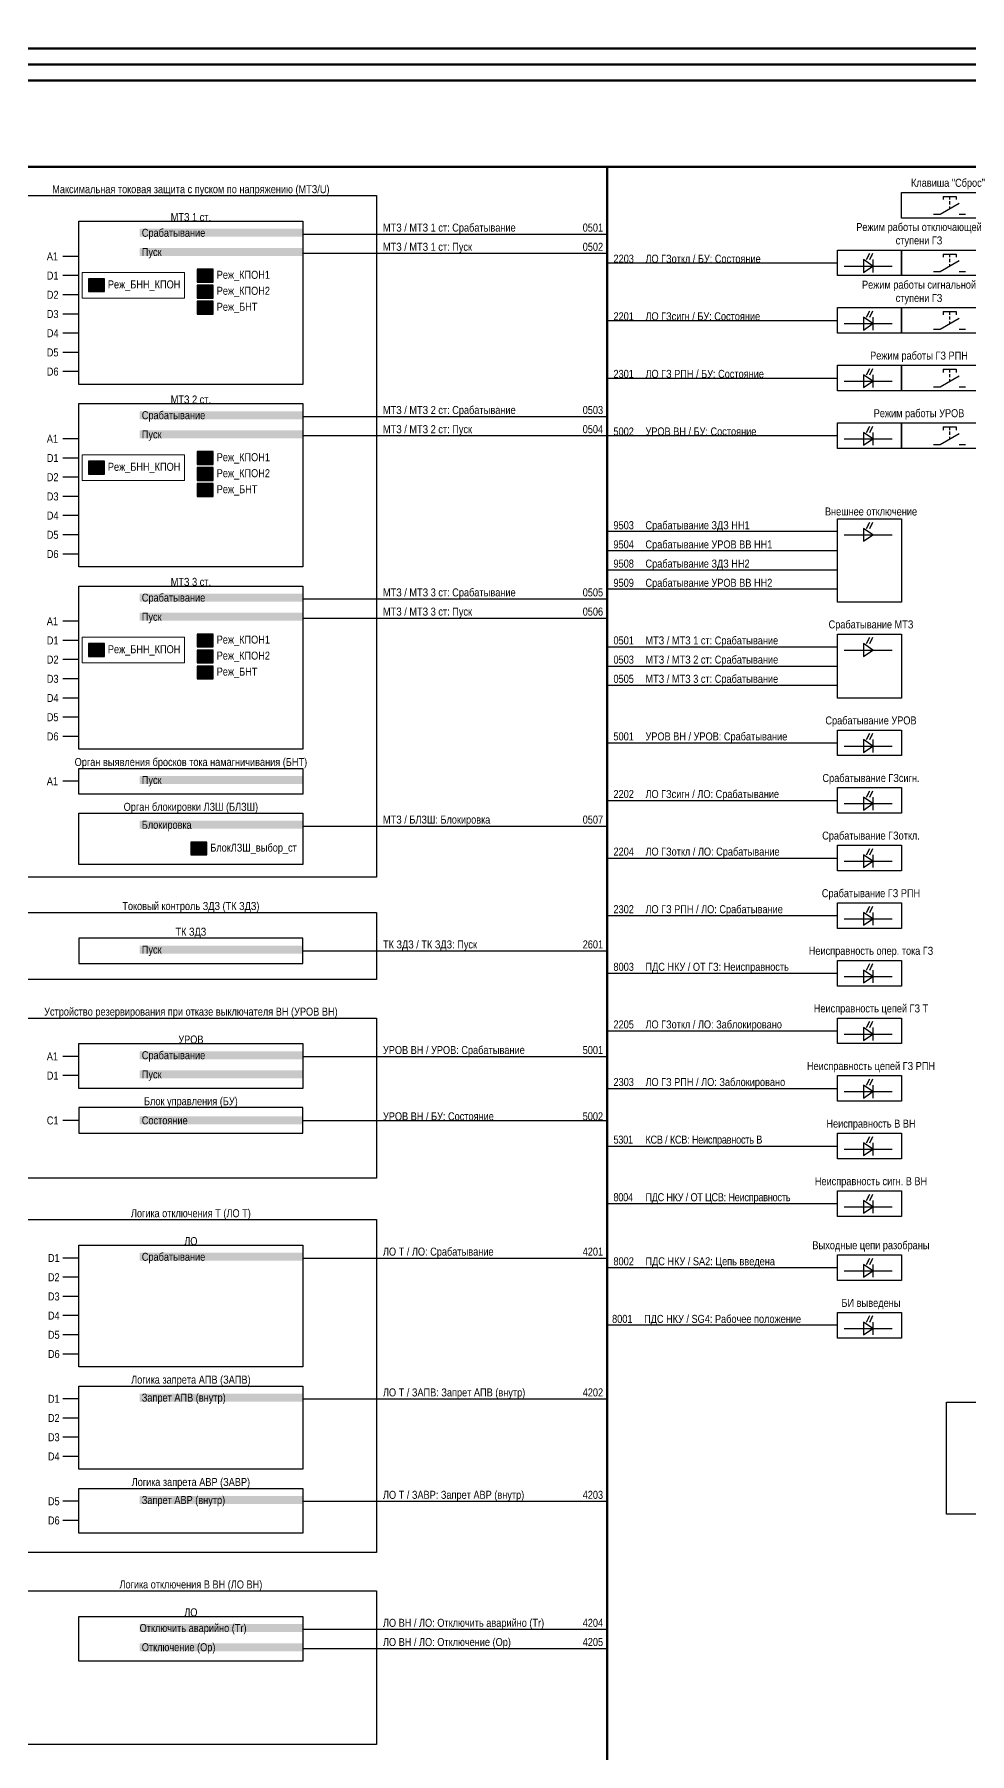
# Model space of a CAD drawing. Header units: millimetres. Extents: x 2179 to 12176, y -20554 to -12004.
# Drawn here: x 11289 to 11581, y -17471 to -16934 of the extents above; entities that cross this region are included whole.
import ezdxf
from ezdxf.enums import TextEntityAlignment as Align

# ---------------------------------------------------------------- set-up
doc = ezdxf.new("R2010")
doc.units = ezdxf.units.MM
doc.linetypes.add('HIDDEN2', pattern=[4.7625, 3.175, -1.5875])
for name, color, linetype, lineweight in [('GOOSE', 224, 'Continuous', 30), ('Внутренняя шина', 4, 'Continuous', 70), ('Линии связи', 75, 'Continuous', 30), ('Основная', 7, 'Continuous', 30), ('Основная сплошная', 7, 'Continuous', 30), ('Сигналы внутр.', 13, 'Continuous', 30), ('Тонкая', 7, 'Continuous', 13)]:
    doc.layers.add(name, color=color, linetype=linetype, lineweight=lineweight)
doc.layers.add('Рамка внешняя', color=8, linetype='Continuous', lineweight=40, plot=False)
doc.styles.add('2.5_Gost_RD', font='ARIALN.TTF', dxfattribs={"height": 2.5})
doc.styles.add('Narrow', font='ARIALN.TTF')
doc.styles.add('Табл дан', font='ARIALN.TTF')

# ---------------------------------------------------------------- blocks, each defined once
blk = doc.blocks.new('*U15')
blk.add_lwpolyline([(0, 0), (1189, 0), (1189, 841), (0, 841)], close=True)
at = {"lineweight": 50}
blk.add_lwpolyline([(20, 836), (1184, 836), (1184, 5), (20, 5)], close=True, dxfattribs=at)
at = {"style": '2.5_Gost_RD', "flags": 8}
blk.add_attdef('ФОРМАТ', text='', height=2.5, dxfattribs=at).set_placement((1134, 4), align=Align.TOP_LEFT)
blk = doc.blocks.new('SW.3')
at = {"true_color": 0xadddf7}
h = blk.add_hatch(color=141, dxfattribs=at)
h.dxf.hatch_style = 1
h.paths.add_polyline_path([(5, 2), (0, 2), (0, -2), (5, -2)])
blk.add_lwpolyline([(5, 2), (0, 2), (0, -2), (5, -2)], close=True)
for points in [[(2, 1), (1, 1)], [(1, 0), (2, 0)], [(3, 0), (2, 1)], [(4, 0), (3, 0)], [(2, -1), (1, -1)]]:
    blk.add_lwpolyline(points)
blk = doc.blocks.new('SW.2')
at = {"true_color": 0xadddf7}
h = blk.add_hatch(color=141, dxfattribs=at)
h.dxf.hatch_style = 1
h.paths.add_polyline_path([(5, 2), (0, 2), (0, -2), (5, -2)])
blk.add_lwpolyline([(5, 2), (0, 2), (0, -2), (5, -2)], close=True)
for points in [[(1, 0), (2, 0)], [(2, 0), (3, 1)], [(3, 0), (4, 0)]]:
    blk.add_lwpolyline(points)

msp = doc.modelspace()

# ---------------------------------------------------------------- linework, layer by layer
at = {"layer": 'Внутренняя шина'}
for points in [[(11208, -16975), (11662, -16975)], [(11468, -17604), (11468, -16975)]]:
    msp.add_lwpolyline(points, dxfattribs=at)
at = {"layer": 'Линии связи'}
for points in [[(11373, -16996), (11468, -16996)], [(11373, -17002), (11468, -17002)], [(11468, -17005), (11540, -17005)], [(11468, -17023), (11540, -17023)], [(11468, -17041), (11540, -17041)], [(11373, -17053), (11468, -17053)], [(11373, -17059), (11468, -17059)], [(11468, -17059), (11540, -17059)], [(11373, -17110), (11468, -17110)], [(11373, -17116), (11468, -17116)], [(11468, -17125), (11540, -17125)], [(11468, -17131), (11540, -17131)], [(11468, -17137), (11540, -17137)], [(11468, -17155), (11540, -17155)], [(11468, -17173), (11540, -17173)], [(11373, -17181), (11468, -17181)], [(11468, -17191), (11540, -17191)], [(11468, -17209), (11540, -17209)], [(11373, -17220), (11468, -17220)], [(11468, -17227), (11540, -17227)], [(11468, -17245), (11540, -17245)], [(11373, -17253), (11468, -17253)], [(11468, -17263), (11540, -17263)], [(11373, -17273), (11468, -17273)], [(11468, -17281), (11540, -17281)], [(11468, -17299), (11540, -17299)], [(11373, -17316), (11468, -17316)], [(11468, -17319), (11540, -17319)], [(11540, -17337), (11468, -17337)], [(11373, -17360), (11468, -17360)], [(11373, -17392), (11468, -17392)], [(11373, -17432), (11468, -17432)], [(11373, -17438), (11468, -17438)]]:
    msp.add_lwpolyline(points, dxfattribs=at)
at = {"layer": 'Линии связи', "ltscale": 0.5}
for points in [[(11540, -17089), (11468, -17089)], [(11540, -17095), (11468, -17095)], [(11540, -17101), (11468, -17101)], [(11540, -17107), (11468, -17107)]]:
    msp.add_lwpolyline(points, dxfattribs=at)
at = {"layer": 'Основная'}
for points in [[(11280, -16984), (11396, -16984), (11396, -17197), (11280, -17197)], [(11560, -16983), (11590, -16983), (11590, -16991), (11560, -16991)], [(11303, -16992), (11373, -16992), (11373, -17043), (11303, -17043)], [(11540, -17001), (11560, -17001), (11560, -17009), (11540, -17009)], [(11560, -17001), (11590, -17001), (11590, -17009), (11560, -17009)], [(11540, -17019), (11560, -17019), (11560, -17027), (11540, -17027)], [(11560, -17019), (11590, -17019), (11590, -17027), (11560, -17027)], [(11540, -17037), (11560, -17037), (11560, -17045), (11540, -17045)], [(11560, -17037), (11590, -17037), (11590, -17045), (11560, -17045)], [(11303, -17049), (11373, -17049), (11373, -17100), (11303, -17100)], [(11540, -17055), (11560, -17055), (11560, -17063), (11540, -17063)], [(11560, -17055), (11590, -17055), (11590, -17063), (11560, -17063)], [(11540, -17085), (11560, -17085), (11560, -17111), (11540, -17111)], [(11303, -17106), (11373, -17106), (11373, -17157), (11303, -17157)], [(11540, -17121), (11560, -17121), (11560, -17141), (11540, -17141)], [(11540, -17151), (11560, -17151), (11560, -17159), (11540, -17159)], [(11303, -17163), (11373, -17163), (11373, -17171), (11303, -17171)], [(11540, -17169), (11560, -17169), (11560, -17177), (11540, -17177)], [(11303, -17177), (11373, -17177), (11373, -17193), (11303, -17193)], [(11540, -17187), (11560, -17187), (11560, -17195), (11540, -17195)], [(11280, -17208), (11396, -17208), (11396, -17229), (11280, -17229)], [(11540, -17205), (11560, -17205), (11560, -17213), (11540, -17213)], [(11373, -17216), (11303, -17216), (11303, -17224), (11373, -17224)], [(11540, -17223), (11560, -17223), (11560, -17231), (11540, -17231)], [(11280, -17241), (11396, -17241), (11396, -17291), (11280, -17291)], [(11540, -17241), (11560, -17241), (11560, -17249), (11540, -17249)], [(11303, -17249), (11373, -17249), (11373, -17263), (11303, -17263)], [(11540, -17259), (11560, -17259), (11560, -17267), (11540, -17267)], [(11373, -17269), (11303, -17269), (11303, -17277), (11373, -17277)], [(11540, -17277), (11560, -17277), (11560, -17285), (11540, -17285)], [(11540, -17295), (11560, -17295), (11560, -17303), (11540, -17303)], [(11280, -17304), (11396, -17304), (11396, -17408), (11280, -17408)], [(11303, -17312), (11373, -17312), (11373, -17350), (11303, -17350)], [(11540, -17315), (11560, -17315), (11560, -17323), (11540, -17323)], [(11540, -17333), (11560, -17333), (11560, -17341), (11540, -17341)], [(11303, -17356), (11373, -17356), (11373, -17382), (11303, -17382)], [(11303, -17388), (11373, -17388), (11373, -17402), (11303, -17402)], [(11280, -17420), (11396, -17420), (11396, -17468), (11280, -17468)], [(11303, -17428), (11373, -17428), (11373, -17442), (11303, -17442)]]:
    msp.add_lwpolyline(points, close=True, dxfattribs=at)
for points in [[(11303, -17003), (11298, -17003)], [(11303, -17009), (11298, -17009)], [(11303, -17015), (11298, -17015)], [(11303, -17021), (11298, -17021)], [(11303, -17027), (11298, -17027)], [(11303, -17033), (11298, -17033)], [(11303, -17039), (11298, -17039)], [(11303, -17060), (11298, -17060)], [(11303, -17066), (11298, -17066)], [(11303, -17072), (11298, -17072)], [(11303, -17078), (11298, -17078)], [(11303, -17084), (11298, -17084)], [(11303, -17090), (11298, -17090)], [(11303, -17096), (11298, -17096)], [(11303, -17117), (11298, -17117)], [(11303, -17123), (11298, -17123)], [(11303, -17129), (11298, -17129)], [(11303, -17135), (11298, -17135)], [(11303, -17141), (11298, -17141)], [(11303, -17147), (11298, -17147)], [(11303, -17153), (11298, -17153)], [(11303, -17167), (11298, -17167)], [(11303, -17253), (11298, -17253)], [(11303, -17259), (11298, -17259)], [(11303, -17273), (11298, -17273)], [(11303, -17316), (11298, -17316)], [(11303, -17322), (11298, -17322)], [(11303, -17328), (11298, -17328)], [(11303, -17334), (11298, -17334)], [(11303, -17340), (11298, -17340)], [(11303, -17346), (11298, -17346)], [(11303, -17360), (11298, -17360)], [(11303, -17366), (11298, -17366)], [(11303, -17372), (11298, -17372)], [(11303, -17378), (11298, -17378)], [(11303, -17392), (11298, -17392)], [(11303, -17398), (11298, -17398)]]:
    msp.add_lwpolyline(points, dxfattribs=at)
at = {"layer": 'Основная сплошная', "color": 0}
for p, q in [((11572, -16989.75), (11578, -16986.32)), ((11573, -16984.25), (11575, -16984.25)), ((11575, -16984.25), (11577, -16984.25)), ((11570, -16989.75), (11572, -16989.75)), ((11578, -16989.75), (11580, -16989.75)), ((11573, -17002.25), (11575, -17002.25)), ((11575, -17002.25), (11577, -17002.25)), ((11570, -17007.75), (11572, -17007.75)), ((11572, -17007.75), (11578, -17004.32)), ((11578, -17007.75), (11580, -17007.75)), ((11572, -17025.75), (11578, -17022.32)), ((11573, -17020.25), (11575, -17020.25)), ((11575, -17020.25), (11577, -17020.25)), ((11570, -17025.75), (11572, -17025.75)), ((11578, -17025.75), (11580, -17025.75)), ((11572, -17043.75), (11578, -17040.32)), ((11573, -17038.25), (11575, -17038.25)), ((11575, -17038.25), (11577, -17038.25)), ((11570, -17043.75), (11572, -17043.75)), ((11578, -17043.75), (11580, -17043.75)), ((11573, -17056.25), (11575, -17056.25)), ((11575, -17056.25), (11577, -17056.25)), ((11570, -17061.75), (11572, -17061.75)), ((11572, -17061.75), (11578, -17058.32)), ((11578, -17061.75), (11580, -17061.75))]:
    msp.add_line(p, q, dxfattribs=at)
at = {"layer": 'Основная сплошная', "ltscale": 0.35}
for p, q in [((11573, -16984.25), (11573, -16985.25)), ((11575, -16984.25), (11575, -16985.25)), ((11575, -16985.75), (11575, -16986.75)), ((11577, -16984.25), (11577, -16985.25)), ((11573, -17002.25), (11573, -17003.25)), ((11575, -17002.25), (11575, -17003.25)), ((11575, -17003.75), (11575, -17004.75)), ((11577, -17002.25), (11577, -17003.25)), ((11573, -17020.25), (11573, -17021.25)), ((11575, -17020.25), (11575, -17021.25)), ((11575, -17021.75), (11575, -17022.75)), ((11577, -17020.25), (11577, -17021.25)), ((11573, -17038.25), (11573, -17039.25)), ((11575, -17038.25), (11575, -17039.25)), ((11575, -17039.75), (11575, -17040.75)), ((11577, -17038.25), (11577, -17039.25)), ((11573, -17056.25), (11573, -17057.25)), ((11575, -17056.25), (11575, -17057.25)), ((11577, -17056.25), (11577, -17057.25)), ((11575, -17057.75), (11575, -17058.75))]:
    msp.add_line(p, q, dxfattribs=at)
at = {"layer": 'Основная сплошная', "color": 0, "linetype": 'HIDDEN2', "ltscale": 0.5}
for p, q in [((11575, -16987.39), (11575, -16988.04)), ((11575, -17005.39), (11575, -17006.04)), ((11575, -17023.39), (11575, -17024.04)), ((11575, -17041.39), (11575, -17042.04)), ((11575, -17059.39), (11575, -17060.04))]:
    msp.add_line(p, q, dxfattribs=at)
at = {"layer": 'Основная сплошная'}
for points in [[(11549.06, -17004), (11550.06, -17002)], [(11550.06, -17004), (11551.06, -17002)], [(11542.06, -17006), (11557.06, -17006)], [(11548.06, -17004), (11548.06, -17008), (11551.06, -17006), (11548.06, -17004)], [(11551.06, -17004), (11551.06, -17008)], [(11549.06, -17022), (11550.06, -17020)], [(11550.06, -17022), (11551.06, -17020)], [(11542.06, -17024), (11557.06, -17024)], [(11548.06, -17022), (11548.06, -17026), (11551.06, -17024), (11548.06, -17022)], [(11551.06, -17022), (11551.06, -17026)], [(11548.06, -17040), (11548.06, -17044), (11551.06, -17042), (11548.06, -17040)], [(11549.06, -17040), (11550.06, -17038)], [(11550.06, -17040), (11551.06, -17038)], [(11551.06, -17040), (11551.06, -17044)], [(11542.06, -17042), (11557.06, -17042)], [(11549.06, -17058), (11550.06, -17056)], [(11550.06, -17058), (11551.06, -17056)], [(11542.06, -17060), (11557.06, -17060)], [(11548.06, -17058), (11548.06, -17062), (11551.06, -17060), (11548.06, -17058)], [(11551.06, -17058), (11551.06, -17062)], [(11548.06, -17088), (11548.06, -17092), (11551.06, -17090), (11548.06, -17088)], [(11549.06, -17088), (11550.06, -17086)], [(11550.06, -17088), (11551.06, -17086)], [(11542.06, -17090), (11557.06, -17090)], [(11549.06, -17124), (11550.06, -17122)], [(11550.06, -17124), (11551.06, -17122)], [(11542.06, -17126), (11557.06, -17126)], [(11548.06, -17124), (11548.06, -17128), (11551.06, -17126), (11548.06, -17124)], [(11548.06, -17154), (11548.06, -17158), (11551.06, -17156), (11548.06, -17154)], [(11549.06, -17154), (11550.06, -17152)], [(11550.06, -17154), (11551.06, -17152)], [(11551.06, -17154), (11551.06, -17158)], [(11542.06, -17156), (11557.06, -17156)], [(11549.06, -17172), (11550.06, -17170)], [(11550.06, -17172), (11551.06, -17170)], [(11542.06, -17174), (11557.06, -17174)], [(11548.06, -17172), (11548.06, -17176), (11551.06, -17174), (11548.06, -17172)], [(11551.06, -17172), (11551.06, -17176)], [(11542.06, -17192), (11557.06, -17192)], [(11548.06, -17190), (11548.06, -17194), (11551.06, -17192), (11548.06, -17190)], [(11549.06, -17190), (11550.06, -17188)], [(11550.06, -17190), (11551.06, -17188)], [(11551.06, -17190), (11551.06, -17194)], [(11548.06, -17208), (11548.06, -17212), (11551.06, -17210), (11548.06, -17208)], [(11549.06, -17208), (11550.06, -17206)], [(11550.06, -17208), (11551.06, -17206)], [(11551.06, -17208), (11551.06, -17212)], [(11542.06, -17210), (11557.06, -17210)], [(11549.06, -17226), (11550.06, -17224)], [(11550.06, -17226), (11551.06, -17224)], [(11542.06, -17228), (11557.06, -17228)], [(11548.06, -17226), (11548.06, -17230), (11551.06, -17228), (11548.06, -17226)], [(11551.06, -17226), (11551.06, -17230)], [(11548.06, -17244), (11548.06, -17248), (11551.06, -17246), (11548.06, -17244)], [(11549.06, -17244), (11550.06, -17242)], [(11550.06, -17244), (11551.06, -17242)], [(11551.06, -17244), (11551.06, -17248)], [(11542.06, -17246), (11557.06, -17246)], [(11549.06, -17262), (11550.06, -17260)], [(11550.06, -17262), (11551.06, -17260)], [(11542.06, -17264), (11557.06, -17264)], [(11548.06, -17262), (11548.06, -17266), (11551.06, -17264), (11548.06, -17262)], [(11551.06, -17262), (11551.06, -17266)], [(11542.06, -17282), (11557.06, -17282)], [(11548.06, -17280), (11548.06, -17284), (11551.06, -17282), (11548.06, -17280)], [(11549.06, -17280), (11550.06, -17278)], [(11550.06, -17280), (11551.06, -17278)], [(11551.06, -17280), (11551.06, -17284)], [(11548.06, -17298), (11548.06, -17302), (11551.06, -17300), (11548.06, -17298)], [(11549.06, -17298), (11550.06, -17296)], [(11550.06, -17298), (11551.06, -17296)], [(11551.06, -17298), (11551.06, -17302)], [(11542.06, -17300), (11557.06, -17300)], [(11542.06, -17320), (11557.06, -17320)], [(11548.06, -17318), (11548.06, -17322), (11551.06, -17320), (11548.06, -17318)], [(11549.06, -17318), (11550.06, -17316)], [(11550.06, -17318), (11551.06, -17316)], [(11551.06, -17318), (11551.06, -17322)], [(11548.06, -17336), (11548.06, -17340), (11551.06, -17338), (11548.06, -17336)], [(11549.06, -17336), (11550.06, -17334)], [(11550.06, -17336), (11551.06, -17334)], [(11551.06, -17336), (11551.06, -17340)], [(11542.06, -17338), (11557.06, -17338)]]:
    msp.add_lwpolyline(points, dxfattribs=at)
for points in [[(11549.56, -17003, 0.5, 0, 0), (11550.06, -17002, 0, 0, 0)], [(11550.56, -17003, 0.5, 0, 0), (11551.06, -17002, 0, 0, 0)], [(11549.56, -17021, 0.5, 0, 0), (11550.06, -17020, 0, 0, 0)], [(11550.56, -17021, 0.5, 0, 0), (11551.06, -17020, 0, 0, 0)], [(11549.56, -17039, 0.5, 0, 0), (11550.06, -17038, 0, 0, 0)], [(11550.56, -17039, 0.5, 0, 0), (11551.06, -17038, 0, 0, 0)], [(11549.56, -17057, 0.5, 0, 0), (11550.06, -17056, 0, 0, 0)], [(11550.56, -17057, 0.5, 0, 0), (11551.06, -17056, 0, 0, 0)], [(11549.56, -17087, 0.5, 0, 0), (11550.06, -17086, 0, 0, 0)], [(11550.56, -17087, 0.5, 0, 0), (11551.06, -17086, 0, 0, 0)], [(11549.56, -17123, 0.5, 0, 0), (11550.06, -17122, 0, 0, 0)], [(11550.56, -17123, 0.5, 0, 0), (11551.06, -17122, 0, 0, 0)], [(11549.56, -17153, 0.5, 0, 0), (11550.06, -17152, 0, 0, 0)], [(11550.56, -17153, 0.5, 0, 0), (11551.06, -17152, 0, 0, 0)], [(11549.56, -17171, 0.5, 0, 0), (11550.06, -17170, 0, 0, 0)], [(11550.56, -17171, 0.5, 0, 0), (11551.06, -17170, 0, 0, 0)], [(11549.56, -17189, 0.5, 0, 0), (11550.06, -17188, 0, 0, 0)], [(11550.56, -17189, 0.5, 0, 0), (11551.06, -17188, 0, 0, 0)], [(11549.56, -17207, 0.5, 0, 0), (11550.06, -17206, 0, 0, 0)], [(11550.56, -17207, 0.5, 0, 0), (11551.06, -17206, 0, 0, 0)], [(11549.56, -17225, 0.5, 0, 0), (11550.06, -17224, 0, 0, 0)], [(11550.56, -17225, 0.5, 0, 0), (11551.06, -17224, 0, 0, 0)], [(11549.56, -17243, 0.5, 0, 0), (11550.06, -17242, 0, 0, 0)], [(11550.56, -17243, 0.5, 0, 0), (11551.06, -17242, 0, 0, 0)], [(11549.56, -17261, 0.5, 0, 0), (11550.06, -17260, 0, 0, 0)], [(11550.56, -17261, 0.5, 0, 0), (11551.06, -17260, 0, 0, 0)], [(11549.56, -17279, 0.5, 0, 0), (11550.06, -17278, 0, 0, 0)], [(11550.56, -17279, 0.5, 0, 0), (11551.06, -17278, 0, 0, 0)], [(11549.56, -17297, 0.5, 0, 0), (11550.06, -17296, 0, 0, 0)], [(11550.56, -17297, 0.5, 0, 0), (11551.06, -17296, 0, 0, 0)], [(11549.56, -17317, 0.5, 0, 0), (11550.06, -17316, 0, 0, 0)], [(11550.56, -17317, 0.5, 0, 0), (11551.06, -17316, 0, 0, 0)], [(11549.56, -17335, 0.5, 0, 0), (11550.06, -17334, 0, 0, 0)], [(11550.56, -17335, 0.5, 0, 0), (11551.06, -17334, 0, 0, 0)]]:
    msp.add_lwpolyline(points, format="xyseb", dxfattribs=at)
at = {"layer": 'Основная сплошная', "ltscale": 0.3}
msp.add_lwpolyline([(11574, -17361), (11662, -17361), (11662, -17396), (11574, -17396)], close=True, dxfattribs=at)
at = {"layer": 'Тонкая'}
for points in [[(11304, -17008), (11336, -17008), (11336, -17016), (11304, -17016)], [(11304, -17065), (11336, -17065), (11336, -17073), (11304, -17073)], [(11304, -17122), (11336, -17122), (11336, -17130), (11304, -17130)]]:
    msp.add_lwpolyline(points, close=True, dxfattribs=at)

# ---------------------------------------------------------------- block references
at = {"layer": 'Основная'}
for name, p in [('SW.2', (11340, -17009)), ('SW.3', (11306, -17012)), ('SW.2', (11340, -17014)), ('SW.2', (11340, -17019)), ('SW.3', (11306, -17069)), ('SW.2', (11340, -17066)), ('SW.2', (11340, -17071)), ('SW.2', (11340, -17076)), ('SW.2', (11340, -17123)), ('SW.3', (11306, -17126)), ('SW.2', (11340, -17128)), ('SW.2', (11340, -17133)), ('SW.3', (11338, -17188))]:
    msp.add_blockref(name, p, dxfattribs=at)
at = {"layer": 'Рамка внешняя'}
for p in [(10690, -16943), (10690, -17784)]:
    msp.add_blockref('*U15', p, dxfattribs=at)

# ---------------------------------------------------------------- texts
at = {"layer": 'GOOSE', "char_height": 2.5, "width": 70, "attachment_point": 7, "style": 'Narrow'}
for s, insert in [('9503^IСрабатывание ЗДЗ НН1^I^I^I   ', (11470, -17089)), ('9504^IСрабатывание УРОВ ВВ НН1^I^I^I   ', (11470, -17095)), ('9508^IСрабатывание ЗДЗ НН2^I^I^I  ', (11470, -17101)), ('9509^IСрабатывание УРОВ ВВ НН2^I^I^I  ', (11470, -17107))]:
    msp.add_mtext(s, dxfattribs=dict(at, insert=insert))
at = {"layer": 'Основная', "style": 'Табл дан'}
for s, p in [('A1', (11293, -17003)), ('D1', (11293, -17009)), ('Реж_КПОН1', (11346.07, -17008.75)), ('D2', (11293, -17015)), ('Реж_БНН_КПОН', (11312.07, -17011.75)), ('Реж_КПОН2', (11346.07, -17013.75)), ('D3', (11293, -17021)), ('Реж_БНТ', (11346.07, -17018.75)), ('D4', (11293, -17027)), ('D5', (11293, -17033)), ('D6', (11293, -17039)), ('A1', (11293, -17060)), ('D1', (11293, -17066)), ('Реж_БНН_КПОН', (11312.07, -17068.75)), ('Реж_КПОН1', (11346.07, -17065.75)), ('D2', (11293, -17072)), ('Реж_КПОН2', (11346.07, -17070.75)), ('D3', (11293, -17078)), ('Реж_БНТ', (11346.07, -17075.75)), ('D4', (11293, -17084)), ('D5', (11293, -17090)), ('D6', (11293, -17096)), ('A1', (11293, -17117)), ('D1', (11293, -17123)), ('Реж_КПОН1', (11346.07, -17122.75)), ('Реж_БНН_КПОН', (11312.07, -17125.75)), ('Реж_КПОН2', (11346.07, -17127.75)), ('D2', (11293, -17129)), ('Реж_БНТ', (11346.07, -17132.75)), ('D3', (11293, -17135)), ('D4', (11293, -17141)), ('D5', (11293, -17147)), ('D6', (11293, -17153)), ('A1', (11293, -17167)), ('БлокЛЗШ_выбор_ст', (11344.07, -17187.75)), ('A1', (11293, -17253)), ('D1', (11293, -17259)), ('C1', (11293, -17273))]:
    msp.add_text(s, height=2.5, dxfattribs=at).set_placement(p, align=Align.MIDDLE_LEFT)
for s, p in [('D1', (11297, -17316)), ('D2', (11297, -17322)), ('D3', (11297, -17328)), ('D4', (11297, -17334)), ('D5', (11297, -17340)), ('D6', (11297, -17346)), ('D1', (11297, -17360)), ('D2', (11297, -17366)), ('D3', (11297, -17372)), ('D4', (11297, -17378)), ('D5', (11297, -17392)), ('D6', (11297, -17398))]:
    msp.add_text(s, height=2.5, dxfattribs=at).set_placement(p, align=Align.MIDDLE_RIGHT)
at = {"layer": 'Основная', "char_height": 2.5, "attachment_point": 8, "style": 'Narrow'}
for s, insert, width in [('Максимальная токовая защита с пуском по напряжению (МТЗ/U)', (11338, -16984), 116), ('Клавиша "Сброс"', (11574.5, -16982), 29), ('\\A1;МТЗ 1 ст.', (11338, -16992), 70), ('Режим работы отключающей ступени ГЗ', (11565.44, -17000), 45), ('Режим работы сигнальной ступени ГЗ', (11565.44, -17018), 45), ('Режим работы ГЗ\\~РПН', (11565.44, -17036), 45), ('\\A1;МТЗ 2 ст.', (11338, -17049), 70), ('Режим работы УРОВ', (11565.44, -17054), 45), ('Внешнее отключение', (11550.44, -17084), 45), ('\\A1;МТЗ 3 ст.', (11338, -17106), 70), ('Срабатывание МТЗ', (11550.44, -17120), 45), ('Срабатывание УРОВ', (11550.44, -17150), 45), ('Орган выявления бросков тока намагничивания (БНТ)', (11338, -17163), 82), ('Срабатывание ГЗсигн.', (11550.44, -17168), 45), ('Орган блокировки ЛЗШ (БЛЗШ)', (11338, -17177), 70), ('Срабатывание ГЗоткл.', (11550.44, -17186), 45), ('Срабатывание ГЗ РПН', (11550.44, -17204), 45), ('Токовый контроль ЗДЗ (ТК ЗДЗ)', (11338, -17208), 116), ('\\A1;ТК ЗДЗ', (11338, -17216), 70), ('Неисправность опер. тока ГЗ', (11550.44, -17222), 45), ('Устройство резервирования при отказе выключателя ВН (УРОВ ВН)', (11338, -17241), 116), ('Неисправность цепей ГЗ Т', (11550.44, -17240), 45), ('УРОВ', (11338, -17249), 70), ('Неисправность цепей ГЗ РПН', (11550.44, -17258), 45), ('\\A1;Блок управления (БУ)', (11338, -17269), 70), ('Неисправность В ВН', (11550.44, -17276), 45), ('Неисправность сигн. В ВН', (11550.44, -17294), 45), ('Логика отключения {\\A1;Т} (ЛО {\\A1;Т})', (11338, -17304), 116), ('ЛО', (11338, -17312), 70), ('Выходные цепи разобраны', (11550.44, -17314), 45), ('БИ выведены', (11550.44, -17332), 45), ('Логика запрета АПВ (ЗАПВ)', (11338, -17356), 70), ('Логика запрета АВР (ЗАВР)', (11338, -17388), 70), ('Логика отключения В ВН (ЛО ВН)', (11338, -17420), 116), ('ЛО', (11338, -17428), 70)]:
    msp.add_mtext(s, dxfattribs=dict(at, insert=insert, width=width))
at = {"layer": 'Основная', "char_height": 2.5, "width": 51, "attachment_point": 4, "style": 'Narrow', "bg_fill": 1, "box_fill_scale": 1, "bg_fill_color": 9, "bg_fill_transparency": 0}
for s, insert in [('\\pl0.67568;Срабатывание', (11322, -16996)), ('\\pl0.67568;Пуск', (11322, -17002)), ('\\pl0.67568;Срабатывание', (11322, -17053)), ('\\pl0.67568;Пуск', (11322, -17059)), ('\\pl0.67568;Срабатывание', (11322, -17110)), ('\\pl0.67568;Пуск', (11322, -17116)), ('\\pl0.67568;Пуск', (11322, -17167)), ('\\pl0.67568;Блокировка', (11322, -17181)), ('\\pl0.67568;Пуск', (11322, -17220)), ('\\pl0.67568;Срабатывание', (11322, -17253)), ('\\pl0.67568;Пуск', (11322, -17259)), ('\\pl0.67568;Состояние', (11322, -17273)), ('\\pl0.67568;Срабатывание', (11322, -17316)), ('\\pl0.67568;Запрет АПВ (внутр)', (11322, -17360)), ('\\pl0.67568;Запрет АВР (внутр)', (11322, -17392)), ('Отключить аварийно (Tr)', (11322, -17432)), ('\\pl0.67568;Отключение (Op)', (11322, -17438))]:
    msp.add_mtext(s, dxfattribs=dict(at, insert=insert))
at = {"layer": 'Сигналы внутр.', "char_height": 2.5, "attachment_point": 7}
for s, insert, width, style in [('МТЗ / {\\A1;МТЗ 1 ст: Срабатывание^I^I   }0501^I', (11398, -16996), 70, 'Табл дан'), ('МТЗ / {\\A1;МТЗ 1 ст: Пуск^I^I^I^I   }0502', (11398, -17002), 70, 'Табл дан'), ('2203^IЛО ГЗоткл / БУ: Состояние^I', (11470, -17005), 70, 'Narrow'), ('2201^IЛО ГЗсигн / БУ: Состояние', (11470, -17023), 48, 'Narrow'), ('2301^IЛО ГЗ РПН / БУ: Состояние', (11470, -17041), 48, 'Narrow'), ('МТЗ / {\\A1;МТЗ 2 ст: Срабатывание^I^I   }0503', (11398, -17053), 70, 'Табл дан'), ('МТЗ / {\\A1;МТЗ 2 ст: Пуск^I^I^I^I   }0504^I', (11398, -17059), 70, 'Табл дан'), ('5002^IУРОВ ВН / БУ: Состояние^I', (11470, -17059), 70, 'Narrow'), ('МТЗ / {\\A1;МТЗ 3 ст: Срабатывание^I^I   }0505^I', (11398, -17110), 70, 'Табл дан'), ('МТЗ / {\\A1;МТЗ 3 ст: Пуск^I^I^I^I   }0506^I', (11398, -17116), 70, 'Табл дан'), ('0501^IМТЗ / {\\A1;МТЗ 1 ст: Срабатывание}', (11470, -17125), 70, 'Narrow'), ('0503^IМТЗ / {\\A1;МТЗ 2 ст: Срабатывание}', (11470, -17131), 70, 'Narrow'), ('0505^IМТЗ / {\\A1;МТЗ 3 ст: Срабатывание}', (11470, -17137), 70, 'Narrow'), ('5001^IУРОВ ВН / УРОВ: Срабатывание', (11470, -17155), 70, 'Narrow'), ('2202^IЛО ГЗсигн / ЛО: Срабатывание', (11470, -17173), 70, 'Narrow'), ('МТЗ / БЛЗШ: Блокировка^I^I   ^I   0507', (11398, -17181), 70, 'Табл дан'), ('2204^IЛО ГЗоткл / ЛО: Срабатывание', (11470, -17191), 70, 'Narrow'), ('2302^IЛО ГЗ РПН / ЛО: Срабатывание', (11470, -17209), 70, 'Narrow'), ('\\A1;ТК ЗДЗ / ТК ЗДЗ: Пуск^I^I^I^I   2601', (11398, -17220), 70, 'Табл дан'), ('8003^IПДС НКУ / ОТ ГЗ: Неисправность', (11470, -17227), 70, 'Narrow'), ('2205^IЛО ГЗоткл / ЛО: Заблокировано', (11470, -17245), 70, 'Narrow'), ('УРОВ ВН / УРОВ: Срабатывание^I^I   5001^I', (11398, -17253), 70, 'Табл дан'), ('2303^IЛО ГЗ РПН / ЛО: Заблокировано', (11470, -17263), 70, 'Narrow'), ('УРОВ ВН / БУ: Состояние^I^I   ^I   5002^I', (11398, -17273), 70, 'Табл дан'), ('{\\T0.95;5301^IКСВ / КСВ: Неисправность В}', (11470, -17281), 70, 'Narrow'), ('{\\T0.95;8004^IПДС НКУ / \\A1;ОТ ЦСВ\\A0;: Неисправность}', (11470, -17299), 70, 'Narrow'), ('ЛО Т / ЛО: Срабатывание^I^I   ^I   4201^I', (11398, -17316), 70, 'Табл дан'), ('8002^IПДС НКУ / SA2: Цепь введена ', (11470, -17319), 70, 'Narrow'), ('8001^IПДС НКУ / SG4: Рабочее положение', (11469.57, -17337), 70.43, 'Табл дан'), ('ЛО Т / ЗАПВ: Запрет АПВ (внутр)^I^I   4202', (11398, -17360), 70, 'Табл дан'), ('ЛО Т / ЗАВР: Запрет АВР (внутр)^I^I   4203', (11398, -17392), 70, 'Табл дан'), ('ЛО ВН / ЛО: Отключить аварийно (Tr)^I   4204^I', (11398, -17432), 70, 'Табл дан'), ('ЛО ВН / ЛО: Отключение (Op)^I^I   ^I   4205^I', (11398, -17438), 70, 'Табл дан')]:
    msp.add_mtext(s, dxfattribs=dict(at, insert=insert, width=width, style=style))

doc.saveas('drawing.dxf')
